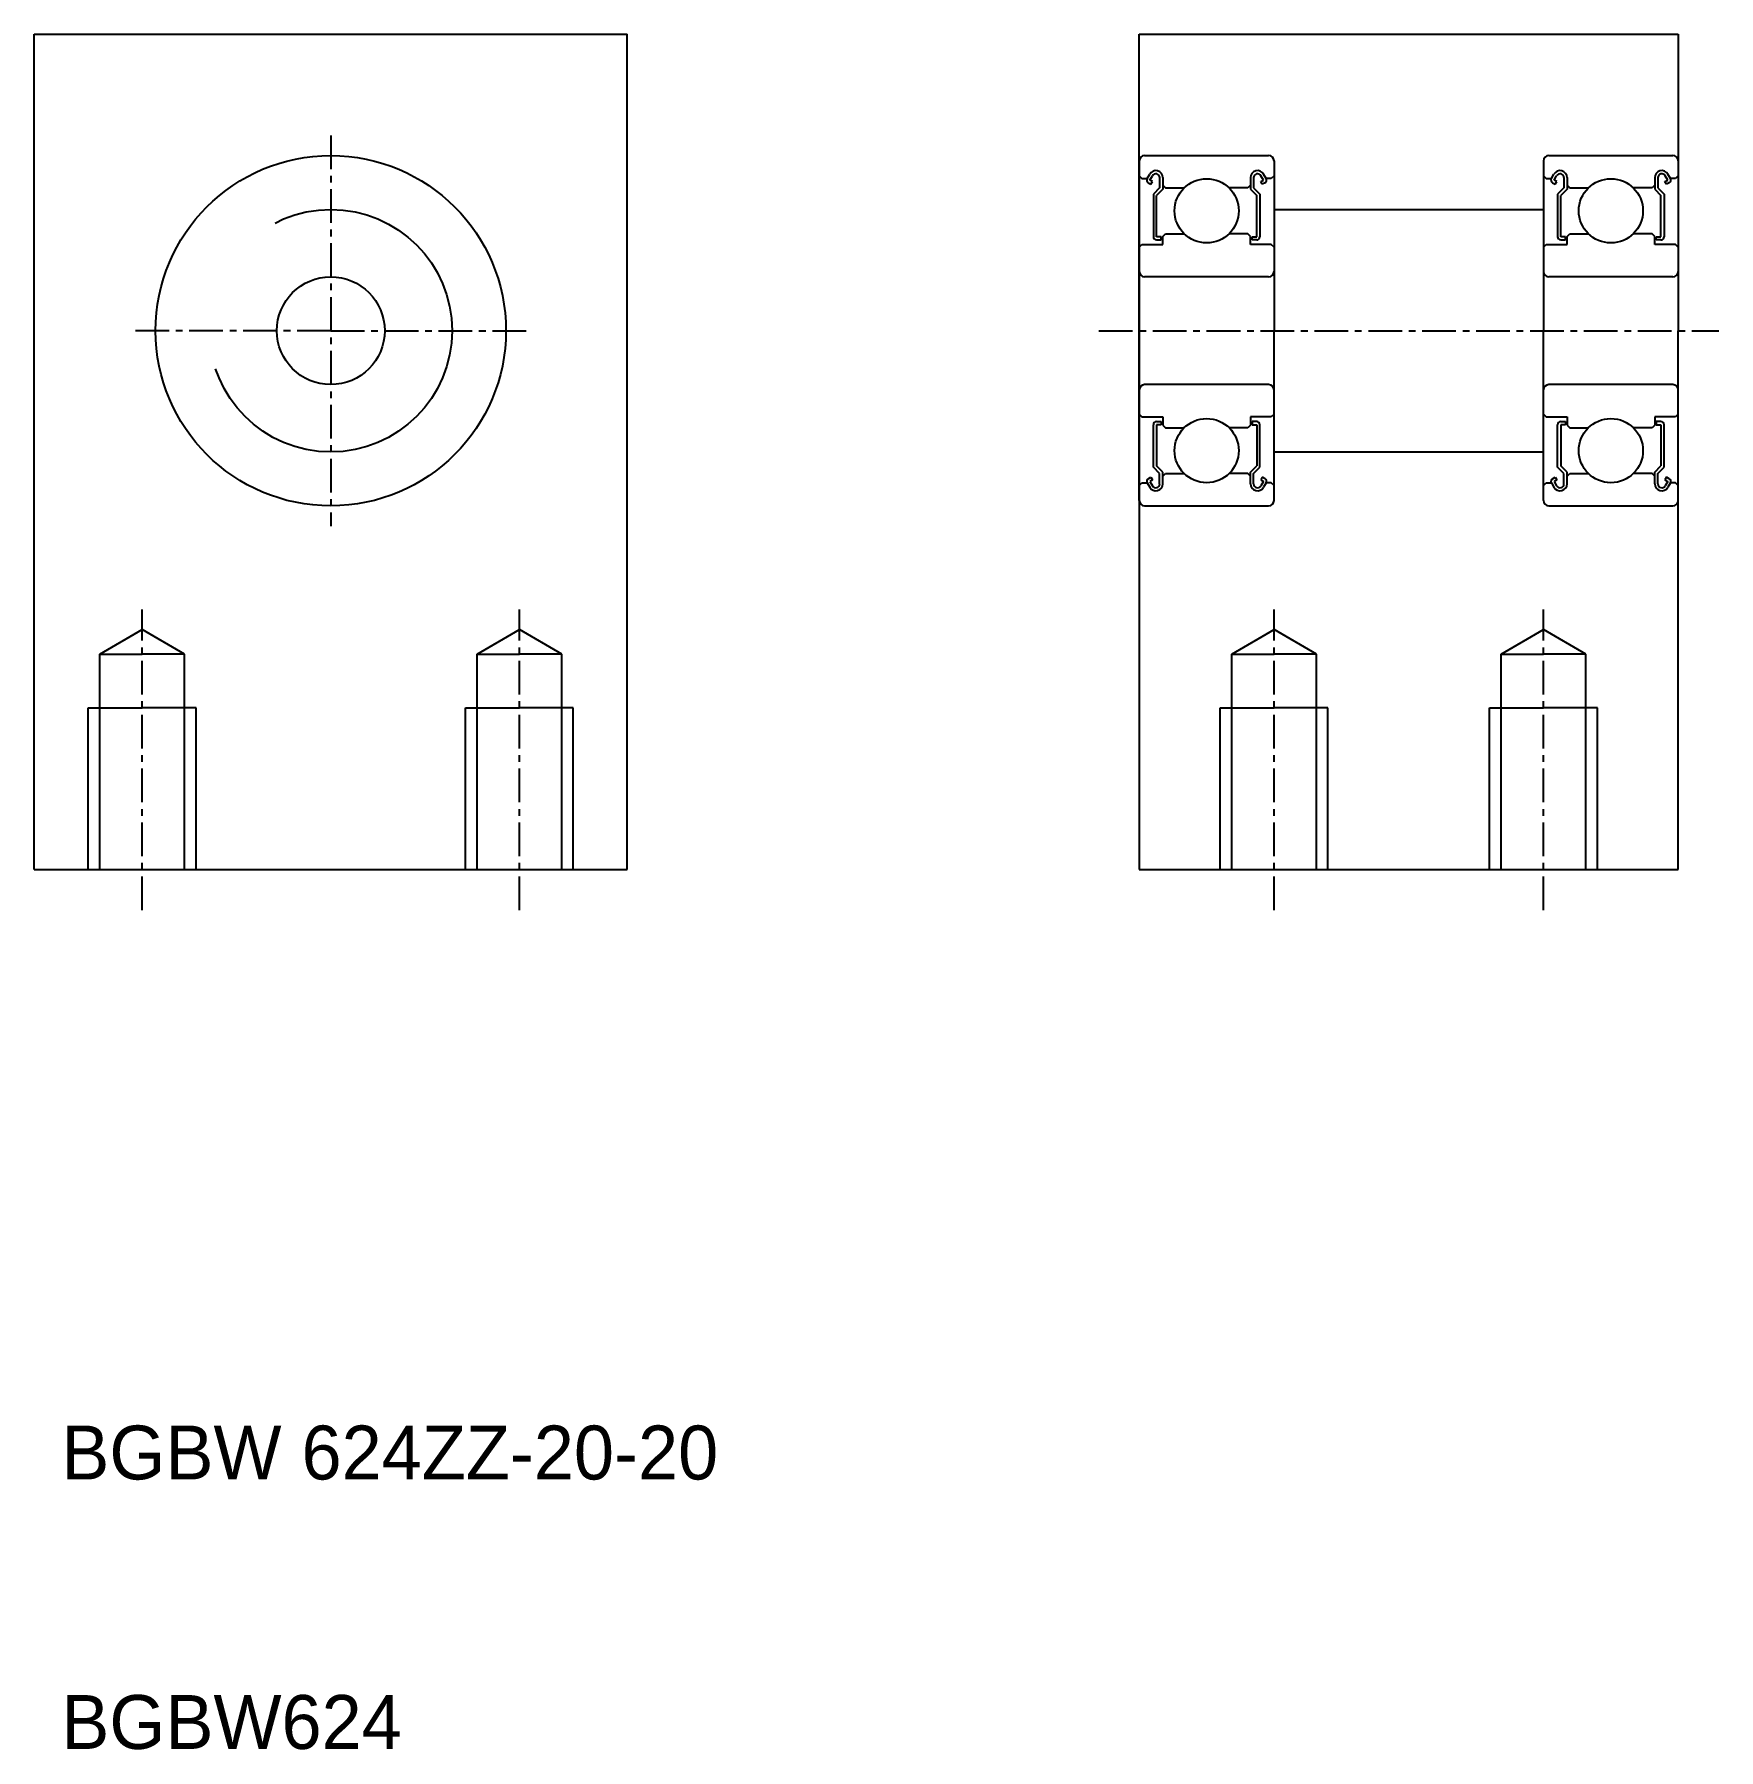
# Model space of a CAD drawing. Extents: x 105.1 to 167.6, y 57.8 to 121.5.
import ezdxf

# ---------------------------------------------------------------- set-up
doc = ezdxf.new("R2010")
doc.units = 0
doc.linetypes.add('CENTER', pattern=[2, 1.25, -0.25, 0.25, -0.25])
doc.linetypes.add('DASHED', pattern=[19.05, 12.7, -6.35])
doc.layers.get('0').update_dxf_attribs({"linetype": 'CONTINUOUS'})
doc.layers.add('CENTER', color=1, linetype='CENTER')

msp = doc.modelspace()

# ---------------------------------------------------------------- linework, layer by layer
for p, q in [((105.066, 90.499), (105.066, 121.499)), ((105.066, 121.499), (127.066, 121.499)), ((127.066, 90.499), (127.066, 121.499)), ((146.066, 110.499), (146.066, 121.499)), ((146.066, 121.499), (166.066, 121.499)), ((166.066, 121.499), (166.066, 110.499)), ((146.066, 116.799), (146.066, 110.499)), ((146.266, 116.999), (150.866, 116.999)), ((151.066, 116.799), (151.066, 110.499)), ((161.066, 116.799), (161.066, 110.499)), ((161.266, 116.999), (165.866, 116.999)), ((166.066, 116.799), (166.066, 110.499)), ((146.066, 116.249), (146.166, 116.149)), ((146.166, 116.149), (146.357, 116.149)), ((146.357, 116.149), (146.452, 116.309)), ((146.399, 115.99), (146.5, 115.932)), ((146.457, 116.091), (146.552, 116.251)), ((146.558, 116.033), (146.457, 116.091)), ((146.5, 115.932), (146.558, 116.033)), ((146.822, 116.179), (146.822, 115.799)), ((146.939, 116.179), (146.939, 115.751)), ((146.939, 115.899), (147.039, 115.799)), ((150.193, 115.899), (150.093, 115.799)), ((150.193, 116.179), (150.193, 115.751)), ((150.309, 116.179), (150.309, 115.799)), ((150.573, 116.033), (150.674, 116.091)), ((150.631, 115.932), (150.573, 116.033)), ((150.674, 116.091), (150.579, 116.251)), ((150.732, 115.99), (150.631, 115.932)), ((150.775, 116.149), (150.68, 116.309)), ((150.966, 116.149), (150.775, 116.149)), ((151.066, 116.249), (150.966, 116.149)), ((161.066, 116.249), (161.166, 116.149)), ((161.166, 116.149), (161.357, 116.149)), ((161.357, 116.149), (161.452, 116.309)), ((161.399, 115.99), (161.5, 115.932)), ((161.457, 116.091), (161.552, 116.251)), ((161.558, 116.033), (161.457, 116.091)), ((161.5, 115.932), (161.558, 116.033)), ((161.822, 116.179), (161.822, 115.799)), ((161.939, 116.179), (161.939, 115.751)), ((161.939, 115.899), (162.039, 115.799)), ((165.193, 115.899), (165.093, 115.799)), ((165.193, 116.179), (165.193, 115.751)), ((165.309, 116.179), (165.309, 115.799)), ((165.573, 116.033), (165.674, 116.091)), ((165.631, 115.932), (165.573, 116.033)), ((165.674, 116.091), (165.579, 116.251)), ((165.732, 115.99), (165.631, 115.932)), ((165.775, 116.149), (165.68, 116.309)), ((165.966, 116.149), (165.775, 116.149)), ((166.066, 116.249), (165.966, 116.149)), ((146.822, 115.799), (146.589, 115.566)), ((146.589, 115.566), (146.589, 113.985)), ((146.939, 115.751), (146.706, 115.518)), ((146.706, 113.985), (146.706, 115.518)), ((147.039, 115.799), (147.732, 115.799)), ((150.093, 115.799), (149.399, 115.799)), ((150.193, 115.751), (150.425, 115.518)), ((150.309, 115.799), (150.542, 115.566)), ((150.425, 113.985), (150.425, 115.518)), ((150.542, 115.566), (150.542, 113.985)), ((151.066, 115.224), (151.066, 115.224)), ((161.822, 115.799), (161.589, 115.566)), ((161.589, 115.566), (161.589, 113.985)), ((161.939, 115.751), (161.706, 115.518)), ((161.706, 113.985), (161.706, 115.518)), ((162.039, 115.799), (162.732, 115.799)), ((165.093, 115.799), (164.399, 115.799)), ((165.193, 115.751), (165.425, 115.518)), ((165.309, 115.799), (165.542, 115.566)), ((165.425, 113.985), (165.425, 115.518)), ((165.542, 115.566), (165.542, 113.985)), ((166.066, 115.224), (166.066, 115.224)), ((146.88, 113.985), (146.706, 113.985)), ((146.88, 113.869), (146.88, 113.985)), ((146.939, 113.999), (147.039, 114.099)), ((146.939, 113.699), (146.939, 113.999)), ((147.039, 114.099), (147.732, 114.099)), ((150.093, 114.099), (149.399, 114.099)), ((150.193, 113.999), (150.093, 114.099)), ((150.193, 113.699), (150.193, 113.999)), ((150.251, 113.869), (150.251, 113.985)), ((150.251, 113.985), (150.425, 113.985)), ((161.88, 113.985), (161.706, 113.985)), ((161.88, 113.869), (161.88, 113.985)), ((161.939, 113.999), (162.039, 114.099)), ((161.939, 113.699), (161.939, 113.999)), ((162.039, 114.099), (162.732, 114.099)), ((165.093, 114.099), (164.399, 114.099)), ((165.193, 113.999), (165.093, 114.099)), ((165.193, 113.699), (165.193, 113.999)), ((165.251, 113.869), (165.251, 113.985)), ((165.251, 113.985), (165.425, 113.985)), ((146.066, 113.599), (146.166, 113.699)), ((146.166, 113.699), (146.939, 113.699)), ((146.706, 113.869), (146.88, 113.869)), ((150.966, 113.699), (150.193, 113.699)), ((150.425, 113.869), (150.251, 113.869)), ((151.066, 113.599), (150.966, 113.699)), ((151.066, 113.649), (151.066, 113.649)), ((161.066, 113.599), (161.166, 113.699)), ((161.166, 113.699), (161.939, 113.699)), ((161.706, 113.869), (161.88, 113.869)), ((165.966, 113.699), (165.193, 113.699)), ((165.425, 113.869), (165.251, 113.869)), ((166.066, 113.599), (165.966, 113.699)), ((166.066, 113.649), (166.066, 113.649)), ((150.866, 112.499), (146.266, 112.499)), ((165.866, 112.499), (161.266, 112.499)), ((146.066, 110.499), (146.066, 90.499)), ((146.066, 104.199), (146.066, 110.499)), ((151.066, 104.199), (151.066, 110.499)), ((161.066, 104.199), (161.066, 110.499)), ((166.066, 90.499), (166.066, 110.499)), ((166.066, 104.199), (166.066, 110.499)), ((150.866, 108.499), (146.266, 108.499)), ((165.866, 108.499), (161.266, 108.499)), ((146.066, 107.399), (146.166, 107.299)), ((146.166, 107.299), (146.939, 107.299)), ((146.589, 105.432), (146.589, 107.012)), ((146.706, 107.129), (146.88, 107.129)), ((146.706, 107.012), (146.706, 105.48)), ((146.88, 107.012), (146.706, 107.012)), ((146.88, 107.129), (146.88, 107.012)), ((146.939, 107.299), (146.939, 106.999)), ((146.939, 106.999), (147.039, 106.899)), ((150.193, 106.999), (150.093, 106.899)), ((150.966, 107.299), (150.193, 107.299)), ((150.193, 107.299), (150.193, 106.999)), ((150.425, 107.129), (150.251, 107.129)), ((150.251, 107.129), (150.251, 107.012)), ((150.251, 107.012), (150.425, 107.012)), ((150.425, 107.012), (150.425, 105.48)), ((150.542, 105.432), (150.542, 107.012)), ((151.066, 107.399), (150.966, 107.299)), ((161.066, 107.399), (161.166, 107.299)), ((161.166, 107.299), (161.939, 107.299)), ((161.589, 105.432), (161.589, 107.012)), ((161.706, 107.129), (161.88, 107.129)), ((161.706, 107.012), (161.706, 105.48)), ((161.88, 107.012), (161.706, 107.012)), ((161.88, 107.129), (161.88, 107.012)), ((161.939, 107.299), (161.939, 106.999)), ((161.939, 106.999), (162.039, 106.899)), ((165.193, 106.999), (165.093, 106.899)), ((165.966, 107.299), (165.193, 107.299)), ((165.193, 107.299), (165.193, 106.999)), ((165.425, 107.129), (165.251, 107.129)), ((165.251, 107.129), (165.251, 107.012)), ((165.251, 107.012), (165.425, 107.012)), ((165.425, 107.012), (165.425, 105.48)), ((165.542, 105.432), (165.542, 107.012)), ((166.066, 107.399), (165.966, 107.299)), ((147.039, 106.899), (147.732, 106.899)), ((150.093, 106.899), (149.399, 106.899)), ((162.039, 106.899), (162.732, 106.899)), ((165.093, 106.899), (164.399, 106.899)), ((146.399, 105.008), (146.5, 105.066)), ((146.5, 105.066), (146.558, 104.965)), ((146.822, 105.199), (146.589, 105.432)), ((146.939, 105.247), (146.706, 105.48)), ((146.822, 104.819), (146.822, 105.199)), ((146.939, 104.819), (146.939, 105.247)), ((146.939, 105.099), (147.039, 105.199)), ((147.039, 105.199), (147.732, 105.199)), ((150.093, 105.199), (149.399, 105.199)), ((150.193, 105.099), (150.093, 105.199)), ((150.193, 105.247), (150.425, 105.48)), ((150.193, 104.819), (150.193, 105.247)), ((150.309, 105.199), (150.542, 105.432)), ((150.309, 104.819), (150.309, 105.199)), ((150.631, 105.066), (150.573, 104.965)), ((150.732, 105.008), (150.631, 105.066)), ((161.399, 105.008), (161.5, 105.066)), ((161.5, 105.066), (161.558, 104.965)), ((161.822, 105.199), (161.589, 105.432)), ((161.939, 105.247), (161.706, 105.48)), ((161.822, 104.819), (161.822, 105.199)), ((161.939, 104.819), (161.939, 105.247)), ((161.939, 105.099), (162.039, 105.199)), ((162.039, 105.199), (162.732, 105.199)), ((165.093, 105.199), (164.399, 105.199)), ((165.193, 105.099), (165.093, 105.199)), ((165.193, 105.247), (165.425, 105.48)), ((165.193, 104.819), (165.193, 105.247)), ((165.309, 105.199), (165.542, 105.432)), ((165.309, 104.819), (165.309, 105.199)), ((165.631, 105.066), (165.573, 104.965)), ((165.732, 105.008), (165.631, 105.066)), ((146.066, 104.749), (146.166, 104.849)), ((146.166, 104.849), (146.357, 104.849)), ((146.357, 104.849), (146.452, 104.688)), ((146.558, 104.965), (146.457, 104.907)), ((146.457, 104.907), (146.552, 104.747)), ((150.573, 104.965), (150.674, 104.907)), ((150.674, 104.907), (150.579, 104.747)), ((150.775, 104.849), (150.68, 104.688)), ((150.966, 104.849), (150.775, 104.849)), ((151.066, 104.749), (150.966, 104.849)), ((161.066, 104.749), (161.166, 104.849)), ((161.166, 104.849), (161.357, 104.849)), ((161.357, 104.849), (161.452, 104.688)), ((161.558, 104.965), (161.457, 104.907)), ((161.457, 104.907), (161.552, 104.747)), ((165.573, 104.965), (165.674, 104.907)), ((165.674, 104.907), (165.579, 104.747)), ((165.775, 104.849), (165.68, 104.688)), ((165.966, 104.849), (165.775, 104.849)), ((166.066, 104.749), (165.966, 104.849)), ((146.266, 103.999), (150.866, 103.999)), ((161.266, 103.999), (165.866, 103.999)), ((105.066, 90.499), (127.066, 90.499)), ((146.066, 90.499), (166.066, 90.499))]:
    msp.add_line(p, q)
at = {"color": 7, "linetype": 'CONTINUOUS'}
for p, q in [((151.066, 114.999), (161.066, 114.999)), ((151.066, 105.999), (161.066, 105.999))]:
    msp.add_line(p, q, dxfattribs=at)
at = {"color": 3, "linetype": 'DASHED'}
for p, q in [((107.495, 98.499), (109.066, 99.406)), ((110.636, 98.499), (109.066, 99.406)), ((121.495, 98.499), (123.066, 99.406)), ((124.636, 98.499), (123.066, 99.406)), ((149.495, 98.499), (151.066, 99.406)), ((152.636, 98.499), (151.066, 99.406)), ((159.495, 98.499), (161.066, 99.406)), ((162.636, 98.499), (161.066, 99.406)), ((107.495, 90.499), (107.495, 98.499)), ((107.495, 98.499), (109.066, 98.499)), ((110.636, 98.499), (109.066, 98.499)), ((110.636, 90.499), (110.636, 98.499)), ((121.495, 90.499), (121.495, 98.499)), ((121.495, 98.499), (123.066, 98.499)), ((124.636, 98.499), (123.066, 98.499)), ((124.636, 90.499), (124.636, 98.499)), ((149.495, 90.499), (149.495, 98.499)), ((149.495, 98.499), (151.066, 98.499)), ((152.636, 98.499), (151.066, 98.499)), ((152.636, 90.499), (152.636, 98.499)), ((159.495, 90.499), (159.495, 98.499)), ((159.495, 98.499), (161.066, 98.499)), ((162.636, 98.499), (161.066, 98.499)), ((162.636, 90.499), (162.636, 98.499)), ((107.066, 90.499), (107.066, 96.499)), ((107.066, 96.499), (109.066, 96.499)), ((111.066, 96.499), (109.066, 96.499)), ((111.066, 90.499), (111.066, 96.499)), ((121.066, 90.499), (121.066, 96.499)), ((121.066, 96.499), (123.066, 96.499)), ((125.066, 96.499), (123.066, 96.499)), ((125.066, 90.499), (125.066, 96.499)), ((149.066, 90.499), (149.066, 96.499)), ((149.066, 96.499), (151.066, 96.499)), ((153.066, 96.499), (151.066, 96.499)), ((153.066, 90.499), (153.066, 96.499)), ((159.066, 90.499), (159.066, 96.499)), ((159.066, 96.499), (161.066, 96.499)), ((163.066, 96.499), (161.066, 96.499)), ((163.066, 90.499), (163.066, 96.499))]:
    msp.add_line(p, q, dxfattribs=at)
for centre, radius in [((116.066, 110.499), 6.5), ((148.566, 114.949), 1.191), ((163.566, 114.949), 1.191), ((116.066, 110.499), 2), ((148.566, 106.049), 1.191), ((163.566, 106.049), 1.191)]:
    msp.add_circle(centre, radius)
msp.add_circle((116.066, 110.499), 4.5, dxfattribs=at)
for centre, radius, start, end in [((146.266, 116.799), 0.2, 90, 180), ((150.866, 116.799), 0.2, 0, 90), ((161.266, 116.799), 0.2, 90, 180), ((165.866, 116.799), 0.2, 0, 90), ((146.457, 116.091), 0.116, 150.00066, 240.00041), ((146.678, 116.179), 0.261, 0, 150.00011), ((146.678, 116.179), 0.145, 0, 149.99983), ((150.454, 116.179), 0.261, 30, 180.00005), ((150.454, 116.179), 0.145, 30, 180.00005), ((150.674, 116.091), 0.116, 299.99921, 29.99951), ((161.457, 116.091), 0.116, 150.00066, 240.00041), ((161.678, 116.179), 0.261, 0, 150.00011), ((161.678, 116.179), 0.145, 0, 149.99983), ((165.454, 116.179), 0.261, 30, 180.00005), ((165.454, 116.179), 0.145, 30, 180.00005), ((165.674, 116.091), 0.116, 299.99921, 29.99951), ((146.706, 113.985), 0.116, 180.00005, 270.00003), ((150.425, 113.985), 0.116, 269.99954, 0), ((161.706, 113.985), 0.116, 180.00005, 270.00003), ((165.425, 113.985), 0.116, 269.99954, 0), ((146.266, 112.699), 0.2, 180, 270), ((150.866, 112.699), 0.2, 270, 0), ((161.266, 112.699), 0.2, 180, 270), ((165.866, 112.699), 0.2, 270, 0), ((146.266, 108.299), 0.2, 90, 180), ((150.866, 108.299), 0.2, 0, 90), ((161.266, 108.299), 0.2, 90, 180), ((165.866, 108.299), 0.2, 0, 90), ((146.706, 107.012), 0.116, 89.99997, 179.99995), ((150.425, 107.012), 0.116, 0, 90.00046), ((161.706, 107.012), 0.116, 89.99997, 179.99995), ((165.425, 107.012), 0.116, 0, 90.00046), ((146.457, 104.907), 0.116, 119.99844, 210.00655), ((146.678, 104.819), 0.261, 209.99989, 0), ((146.678, 104.819), 0.145, 210.00017, 0), ((150.454, 104.819), 0.261, 179.99995, 330), ((150.454, 104.819), 0.145, 179.99995, 330), ((150.674, 104.907), 0.116, 330.00049, 60.00079), ((161.457, 104.907), 0.116, 119.99844, 210.00655), ((161.678, 104.819), 0.261, 209.99989, 0), ((161.678, 104.819), 0.145, 210.00017, 0), ((165.454, 104.819), 0.261, 179.99995, 330), ((165.454, 104.819), 0.145, 179.99995, 330), ((165.674, 104.907), 0.116, 330.00049, 60.00079), ((146.266, 104.199), 0.2, 180, 270), ((150.866, 104.199), 0.2, 270, 0), ((161.266, 104.199), 0.2, 180, 270), ((165.866, 104.199), 0.2, 270, 0)]:
    msp.add_arc(centre, radius, start, end)
at = {"layer": 'CENTER', "color": 1, "linetype": 'CENTER'}
for p, q in [((116.066, 117.749), (116.066, 103.249)), ((116.066, 110.499), (108.816, 110.499)), ((116.066, 110.499), (123.316, 110.499)), ((144.566, 110.499), (167.566, 110.499)), ((109.066, 88.999), (109.066, 100.156)), ((123.066, 88.999), (123.066, 100.156)), ((151.066, 88.999), (151.066, 100.156)), ((161.066, 88.999), (161.066, 100.156))]:
    msp.add_line(p, q, dxfattribs=at)

# ---------------------------------------------------------------- texts
for s, p in [('BGBW 624ZZ-20-20', (106.066, 67.868)), ('BGBW624', (106.066, 57.868))]:
    msp.add_text(s, height=2).set_placement(p)

doc.saveas('drawing.dxf')
